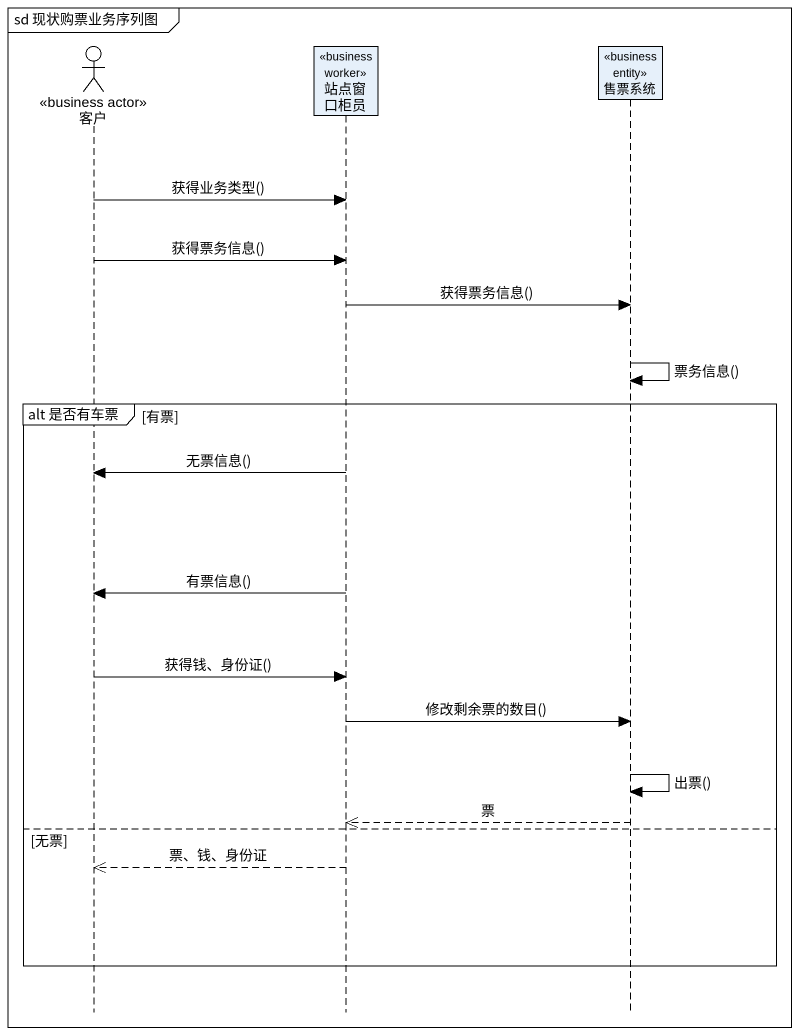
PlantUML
@startuml
mainframe sd 现状购票业务序列图
hide footbox
actor 客户 <<business actor>>
participant 站点窗口柜员 <<business worker>>
participant 售票系统 <<business entity>>

客户 -> 站点窗口柜员 : 获得业务类型()
客户 -> 站点窗口柜员 : 获得票务信息()
站点窗口柜员 -> 售票系统 : 获得票务信息()
售票系统 -> 售票系统 : 票务信息()
group alt 是否有车票 [有票]
  站点窗口柜员 -> 客户 : 无票信息()
  站点窗口柜员 -> 客户 : 有票信息()
  客户 -> 站点窗口柜员 : 获得钱、身份证()
  站点窗口柜员 -> 售票系统 : 修改剩余票的数目()
  售票系统 -> 售票系统 : 出票()
  售票系统 -->> 站点窗口柜员 : 票
else 无票
  站点窗口柜员 -->> 客户 : 票、钱、身份证
end
@enduml
